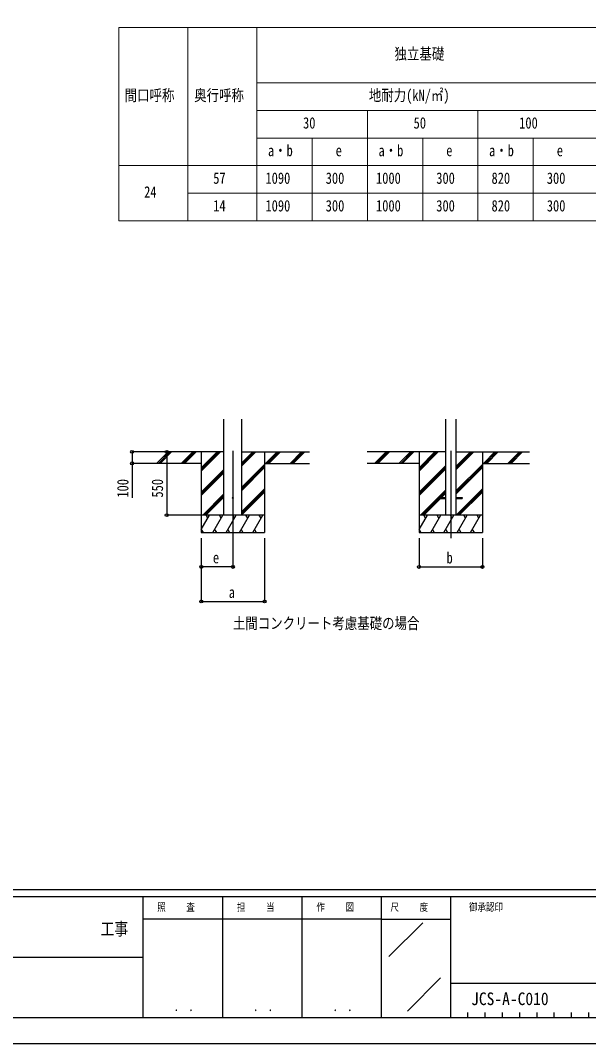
# Model space of a CAD drawing. Units: millimetres, scale not verified. Extents: x -12615 to 12615, y -8910 to 8910.
# Drawn here: x 2822 to 7755, y -8910 to -21 of the extents above; entities that cross this region are included whole.
import ezdxf
from ezdxf.enums import TextEntityAlignment as Align

# ---------------------------------------------------------------- set-up
doc = ezdxf.new("R2010")
doc.units = ezdxf.units.MM
doc.header["$LTSCALE"] = 30
doc.layers.add('0-1_TABLE1', color=7, linetype='Continuous', lineweight=18)
for name, color, linetype in [('0-2_USER1', 3, 'Continuous'), ('0-3_YKK_12', 2, 'Continuous'), ('0-4_YKK_13', 4, 'Continuous'), ('0-5_YKK_A1', 4, 'Continuous'), ('0-6_YKK_D', 6, 'Continuous'), ('0-7_YKK_ZWAK', 7, 'Continuous')]:
    doc.layers.add(name, color=color, linetype=linetype)
doc.styles.add('ＭＳ ゴシック', font='')
doc.styles.get('ＭＳ ゴシック').set_extended_font_data('MS Gothic')

msp = doc.modelspace()

# ---------------------------------------------------------------- linework, layer by layer
at = {"layer": '0-1_TABLE1'}
for p, q in [((3675.28, -82.32), (10635.28, -82.32)), ((3675.28, -82.32), (3675.28, -1762.32)), ((4275.28, -82.32), (4275.28, -1762.32)), ((4875.28, -562.32), (10635.28, -562.32)), ((4875.28, -802.32), (10635.28, -802.32)), ((4875.28, -1042.32), (10635.28, -1042.32)), ((5355.28, -1042.32), (5355.28, -1762.32)), ((6315.28, -1042.32), (6315.28, -1762.32)), ((7275.28, -1042.32), (7275.28, -1762.32)), ((4275.28, -1522.32), (10635.28, -1522.32))]:
    msp.add_line(p, q, dxfattribs=at)
for points in [[(4875.28, -82.32), (4875.28, -562.32), (4875.28, -1282.32), (4875.28, -1762.32)], [(5835.28, -802.32), (5835.28, -1042.32), (5835.28, -1762.32)], [(6795.28, -802.32), (6795.28, -1042.32), (6795.28, -1762.32)], [(3675.28, -1282.32), (4875.28, -1282.32), (10635.28, -1282.32)], [(3675.28, -1762.32), (4875.28, -1762.32), (10635.28, -1762.32)]]:
    msp.add_lwpolyline(points, dxfattribs=at)
at = {"layer": '0-3_YKK_12'}
for p, q in [((4666.63, -3759.69), (4666.63, -4518.89)), ((6558.2, -3759.69), (6558.2, -4518.89))]:
    msp.add_line(p, q, dxfattribs=at)
at = {"layer": '0-4_YKK_13'}
for p, q in [((6458.2, -4164.39), (6458.2, -4173.39)), ((6458.2, -4164.39), (6513, -4164.39)), ((6458.2, -4173.39), (6513, -4173.39)), ((6603.4, -4164.39), (6658.2, -4164.39)), ((6603.4, -4173.39), (6658.2, -4173.39)), ((6658.2, -4164.39), (6658.2, -4173.39))]:
    msp.add_line(p, q, dxfattribs=at)
msp.add_circle((4666.63, -4168.89), 5, dxfattribs=at)
at = {"layer": '0-5_YKK_A1'}
for p, q in [((4588.88, -4318.89), (4588.88, -3483.54)), ((4744.38, -4318.89), (4744.38, -3483.54)), ((6513, -3483.54), (6513, -4318.89)), ((6603.4, -3483.54), (6603.4, -4318.89)), ((4588.88, -3768.89), (3940.68, -3768.89)), ((4007.36, -3867.49), (4105.96, -3768.89)), ((4020.1, -3868.89), (4120.1, -3768.89)), ((4034.24, -3868.89), (4134.24, -3768.89)), ((4219.49, -3867.49), (4318.09, -3768.89)), ((4232.23, -3868.89), (4332.23, -3768.89)), ((4246.38, -3868.89), (4346.38, -3768.89)), ((4391.63, -3768.89), (4391.63, -4468.89)), ((4391.63, -3935.77), (4558.51, -3768.89)), ((4391.63, -3921.63), (4544.37, -3768.89)), ((4391.63, -3907.49), (4530.22, -3768.89)), ((4744.38, -3891.39), (4866.88, -3768.89)), ((4744.38, -3877.25), (4852.73, -3768.89)), ((4744.38, -3863.11), (4838.59, -3768.89)), ((4744.38, -3768.89), (5332.25, -3768.89)), ((4941.63, -3768.89), (4941.63, -4468.89)), ((4950.72, -3868.89), (5050.72, -3768.89)), ((4964.86, -3868.89), (5064.87, -3768.89)), ((4979.01, -3868.89), (5079.01, -3768.89)), ((5162.86, -3868.89), (5262.86, -3768.89)), ((5177, -3868.89), (5277, -3768.89)), ((5191.14, -3868.89), (5291.14, -3768.89)), ((6513, -3768.89), (5832.25, -3768.89)), ((5898.93, -3867.49), (5997.53, -3768.89)), ((5911.67, -3868.89), (6011.67, -3768.89)), ((5925.81, -3868.89), (6025.81, -3768.89)), ((6111.06, -3867.49), (6209.66, -3768.89)), ((6123.8, -3868.89), (6223.8, -3768.89)), ((6137.95, -3868.89), (6237.95, -3768.89)), ((6283.2, -3768.89), (6283.2, -4468.89)), ((6283.2, -3935.77), (6450.08, -3768.89)), ((6283.2, -3921.63), (6435.94, -3768.89)), ((6283.2, -3907.49), (6421.79, -3768.89)), ((6603.4, -3923.94), (6758.45, -3768.89)), ((6603.4, -3909.8), (6744.3, -3768.89)), ((6603.4, -3895.66), (6730.16, -3768.89)), ((6603.4, -3768.89), (7241.4, -3768.89)), ((6833.2, -3768.89), (6833.2, -4468.89)), ((6842.29, -3868.89), (6942.29, -3768.89)), ((6856.44, -3868.89), (6956.44, -3768.89)), ((6870.58, -3868.89), (6970.58, -3768.89)), ((7054.43, -3868.89), (7154.43, -3768.89)), ((7068.57, -3868.89), (7168.57, -3768.89)), ((7082.71, -3868.89), (7182.71, -3768.89)), ((4391.63, -3868.89), (3940.68, -3868.89)), ((4744.38, -4075.24), (4941.63, -3877.99)), ((4744.38, -4089.38), (4941.63, -3892.13)), ((4744.38, -4103.52), (4941.63, -3906.28)), ((4941.63, -3868.89), (5332.25, -3868.89)), ((6283.2, -3868.89), (5832.25, -3868.89)), ((6283.2, -4119.62), (6513, -3889.82)), ((6283.2, -4133.76), (6513, -3903.97)), ((6603.4, -4107.79), (6833.2, -3877.99)), ((6603.4, -4121.93), (6833.2, -3892.13)), ((6603.4, -4136.07), (6833.2, -3906.28)), ((6833.2, -3868.89), (7241.4, -3868.89)), ((4391.63, -4119.62), (4588.88, -3922.37)), ((4391.63, -4133.76), (4588.88, -3936.51)), ((4391.63, -4147.91), (4588.88, -3950.66)), ((6283.2, -4147.91), (6513, -3918.11)), ((4404.48, -4318.89), (4588.88, -4134.5)), ((4418.63, -4318.89), (4588.88, -4148.65)), ((4432.77, -4318.89), (4588.88, -4162.79)), ((4744.38, -4287.37), (4941.63, -4090.12)), ((4744.38, -4301.51), (4941.63, -4104.26)), ((4744.38, -4315.65), (4941.63, -4118.41)), ((6296.05, -4318.89), (6513, -4101.95)), ((6310.2, -4318.89), (6458.2, -4170.9)), ((6324.34, -4318.89), (6469.84, -4173.39)), ((6464.7, -4164.39), (6513, -4116.1)), ((6478.84, -4164.39), (6513, -4130.24)), ((6604.42, -4318.89), (6833.2, -4090.12)), ((6618.56, -4318.89), (6833.2, -4104.26)), ((6632.71, -4318.89), (6833.2, -4118.41)), ((4941.63, -4318.89), (4391.63, -4318.89)), ((4391.63, -4444.34), (4464.06, -4318.89)), ((4449.05, -4344.88), (4434.05, -4318.89)), ((4492.92, -4468.89), (4579.53, -4318.89)), ((4564.52, -4344.87), (4549.52, -4318.89)), ((4608.39, -4468.89), (4695, -4318.89)), ((4679.99, -4344.88), (4664.99, -4318.89)), ((4723.86, -4468.89), (4810.47, -4318.89)), ((4795.46, -4344.88), (4780.46, -4318.89)), ((4839.33, -4468.89), (4925.94, -4318.89)), ((4910.93, -4344.88), (4895.93, -4318.89)), ((6833.2, -4318.89), (6283.2, -4318.89)), ((6283.2, -4444.34), (6355.63, -4318.89)), ((6340.62, -4344.88), (6325.62, -4318.89)), ((6384.49, -4468.89), (6471.1, -4318.89)), ((6456.1, -4344.87), (6441.09, -4318.89)), ((6499.96, -4468.89), (6586.57, -4318.89)), ((6571.56, -4344.88), (6556.56, -4318.89)), ((6615.43, -4468.89), (6702.04, -4318.89)), ((6687.03, -4344.88), (6672.03, -4318.89)), ((6730.9, -4468.89), (6817.51, -4318.89)), ((6802.51, -4344.88), (6787.5, -4318.89)), ((4392.45, -4442.91), (4407.45, -4468.89)), ((4507.92, -4442.91), (4522.92, -4468.89)), ((4623.39, -4442.91), (4638.39, -4468.89)), ((4738.86, -4442.91), (4753.86, -4468.89)), ((4854.33, -4442.91), (4869.33, -4468.89)), ((6284.02, -4442.91), (6299.02, -4468.89)), ((6399.49, -4442.91), (6414.49, -4468.89)), ((6514.96, -4442.91), (6529.96, -4468.89)), ((6630.43, -4442.91), (6645.43, -4468.89)), ((6745.9, -4442.91), (6760.9, -4468.89)), ((4391.63, -4468.89), (4941.63, -4468.89)), ((6283.2, -4468.89), (6833.2, -4468.89))]:
    msp.add_line(p, q, dxfattribs=at)
at = {"layer": '0-6_YKK_D'}
for p, q in [((4006.29, -3768.89), (3790.63, -3768.89)), ((4165.57, -3768.89), (4090.63, -3768.89)), ((4091.63, -3768.89), (4091.63, -4318.89)), ((4006.29, -3868.89), (3790.63, -3868.89)), ((4390.63, -4318.89), (4090.63, -4318.89)), ((4391.63, -4518.89), (4391.63, -5069.89)), ((4391.63, -4518.89), (4391.63, -4769.89)), ((4666.63, -4518.89), (4666.63, -4769.89)), ((4941.63, -4518.89), (4941.63, -5069.89)), ((6283.2, -4518.89), (6283.2, -4769.89)), ((6833.2, -4518.89), (6833.2, -4769.89)), ((4666.63, -4768.89), (4391.63, -4768.89)), ((6283.2, -4768.89), (6833.2, -4768.89)), ((4391.63, -5068.89), (4941.63, -5068.89))]:
    msp.add_line(p, q, dxfattribs=at)
msp.add_lwpolyline([(3791.63, -3768.89), (3791.63, -3868.89), (3791.63, -4168.69)], dxfattribs=at)
for centre in [(3791.63, -3768.89), (4091.63, -3768.89), (3791.63, -3868.89), (4091.63, -4318.89), (4391.63, -4768.89), (4666.63, -4768.89), (6283.2, -4768.89), (6833.2, -4768.89), (4391.63, -5068.89), (4941.63, -5068.89)]:
    msp.add_circle(centre, 12.75, dxfattribs=at)
at = {"layer": '0-7_YKK_ZWAK'}
for p, q in [((11685.06, -7575), (-11714.94, -7575)), ((3885.06, -7635), (-14.94, -7635)), ((4575.06, -7635), (4575.06, -8685)), ((5265.06, -7635), (5265.06, -8685)), ((5955.06, -7635), (5955.06, -8685)), ((6555.06, -7635), (5955.06, -7635)), ((9652.56, -7635), (6555.06, -7635)), ((6555.06, -7635), (6555.06, -8685)), ((5955.06, -7830), (3885.06, -7830)), ((5955.06, -7830), (6555.06, -7830)), ((6021.31, -8154.87), (6315.11, -7861.08)), ((-14.94, -8160), (3885.06, -8160)), ((6182.02, -8627.97), (6470.68, -8339.3)), ((6555.06, -8385), (9652.56, -8385)), ((-14.94, -8685), (3885.06, -8685)), ((3885.06, -8685), (5955.06, -8685)), ((5955.06, -8685), (6555.06, -8685)), ((6555.06, -8685), (9652.56, -8685)), ((6705.06, -8640), (6705.06, -8685)), ((6855.06, -8640), (6855.06, -8685)), ((7005.06, -8640), (7005.06, -8685)), ((7155.06, -8640), (7155.06, -8685)), ((7305.06, -8640), (7305.06, -8685)), ((7455.06, -8640), (7455.06, -8685)), ((7605.06, -8640), (7605.06, -8685)), ((7755.06, -8640), (7755.06, -8685))]:
    msp.add_line(p, q, dxfattribs=at)
msp.add_lwpolyline([(-12615, -8910), (12615, -8910), (12615, 8910), (-12615, 8910)], close=True, dxfattribs=at)
msp.add_lwpolyline([(5955.06, -7635), (3885.06, -7635), (3885.06, -8685)], dxfattribs=at)

# ---------------------------------------------------------------- texts
at = {"layer": '0-1_TABLE1', "style": 'ＭＳ ゴシック', "width": 0.8}
for s, p in [('独立基礎', (6070.48, -389.82)), ('間口呼称', (3726.88, -749.82)), ('奥行呼称', (4330.48, -749.82)), ('地耐力(kN/㎡)', (5847.28, -749.82)), ('30', (5276.08, -989.82)), ('50', (6236.08, -989.82)), ('100', (7152.88, -989.82)), ('a・b', (4971.28, -1229.82)), ('e', (5559.28, -1229.82)), ('a・b', (5931.28, -1229.82)), ('e', (6519.28, -1229.82)), ('a・b', (6891.28, -1229.82)), ('e', (7479.28, -1229.82)), ('57', (4496.08, -1469.82)), ('1090', (4949.68, -1469.82)), ('300', (5472.88, -1469.82)), ('1000', (5909.68, -1469.82)), ('300', (6432.88, -1469.82)), ('820', (6912.88, -1469.82)), ('300', (7392.88, -1469.82)), ('24', (3896.08, -1589.82)), ('14', (4496.08, -1709.82)), ('1090', (4949.68, -1709.82)), ('300', (5472.88, -1709.82)), ('1000', (5909.68, -1709.82)), ('300', (6432.88, -1709.82)), ('820', (6912.88, -1709.82)), ('300', (7392.88, -1709.82))]:
    msp.add_text(s, height=98.97, dxfattribs=at).set_placement(p, align=Align.BOTTOM_LEFT)
at = {"layer": '0-2_USER1', "style": 'ＭＳ ゴシック'}
for s, height, width, p in [('土間コンクリート考慮基礎の場合', 98.97, 0.8, (4666.63, -5337.07)), ('JCS-A-C010', 110, 0.9, (6735.32, -8609.11))]:
    msp.add_text(s, height=height, dxfattribs=dict(at, width=width)).set_placement(p, align=Align.BOTTOM_LEFT)
at = {"layer": '0-6_YKK_D', "style": 'ＭＳ ゴシック', "width": 0.8}
for s, p in [('100', (3789.63, -4166.69)), ('550', (4089.63, -4166.29))]:
    msp.add_text(s, height=98.97, rotation=90, dxfattribs=at).set_placement(p, align=Align.BOTTOM_LEFT)
for s, p in [('e', (4493.13, -4767.23)), ('b', (6522.2, -4768.09)), ('a', (4630.63, -5068.09))]:
    msp.add_text(s, height=98.97, dxfattribs=at).set_placement(p, align=Align.BOTTOM_LEFT)
at = {"layer": '0-7_YKK_ZWAK', "style": 'ＭＳ ゴシック', "width": 0.8}
for s, height, p in [('照     査', 65.98, (4009.26, -7777.5)), ('担     当', 65.98, (4701.66, -7777.5)), ('作     図', 65.98, (5391.66, -7777.5)), ('尺     度', 65.98, (6034.26, -7777.5)), ('御承認印', 65.98, (6717.41, -7777.5)), ('工事', 110, (3517, -8002.4)), ('． ．', 77.75, (4155, -8653.06)), ('． ．', 77.75, (4845, -8653.06)), ('． ．', 77.75, (5535, -8653.06))]:
    msp.add_text(s, height=height, dxfattribs=at).set_placement(p, align=Align.BOTTOM_LEFT)

doc.saveas('drawing.dxf')
